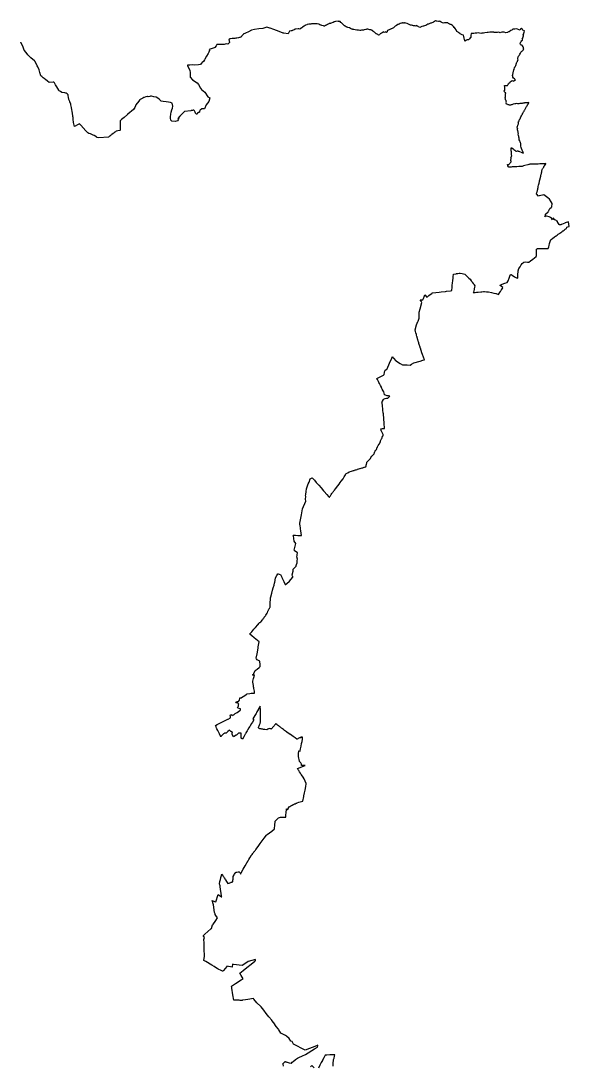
# Model space of a CAD drawing. Header units: metres. Extents: x 273377 to 358923, y 1974345 to 2116525.
# Drawn here: x 310632 to 347887, y 2045435 to 2116525 of the extents above; entities that cross this region are included whole.
import ezdxf

# ---------------------------------------------------------------- set-up
doc = ezdxf.new("R2010")
doc.units = ezdxf.units.M
doc.header["$MEASUREMENT"] = 0
doc.layers.add('DISTRICT BOUNDRY', color=86, linetype='Continuous')

msp = doc.modelspace()

# ---------------------------------------------------------------- linework, layer by layer
at = {"layer": 'DISTRICT BOUNDRY'}
for points in [[(328468, 2045428, 0), (328466, 2045570, 0), (328465, 2045600, 0), (328465, 2045619, 0), (328466, 2045623, 0), (328489, 2045644, 0), (328598, 2045742, 0), (328603, 2045746, 0), (328621, 2045736, 0), (328658, 2045715, 0), (328696, 2045706, 0), (328720, 2045700, 0), (328859, 2045667, 0), (328998, 2045634, 0), (329019, 2045645, 0), (329078, 2045694, 0), (329130, 2045737, 0), (329274, 2045856, 0), (329296, 2045874, 0), (329430, 2045985, 0), (329556, 2046038, 0), (329601, 2046057, 0), (329676, 2046088, 0), (329776, 2046130, 0), (329980, 2046218, 0), (330149, 2046334, 0), (330402, 2046493, 0), (330592, 2046607, 0), (330795, 2046729, 0), (330807, 2046838, 0), (330809, 2046861, 0), (330601, 2046776, 0), (330235, 2046628, 0), (329951, 2046512, 0), (329168, 2046917, 0), (329076, 2047116, 0), (328982, 2047138, 0), (328873, 2047316, 0), (328677, 2047464, 0), (328611, 2047519, 0), (328302, 2047684, 0), (328162, 2047910, 0), (328137, 2047937, 0), (327979, 2048134, 0), (327817, 2048382, 0), (327696, 2048527, 0), (327677, 2048550, 0), (327487, 2048786, 0), (327487, 2048787, 0), (327302, 2049019, 0), (327130, 2049236, 0), (326961, 2049455, 0), (326937, 2049486, 0), (326671, 2049741, 0), (326469, 2049997, 0), (326439, 2050033, 0), (326065, 2049968, 0), (325897, 2049944, 0), (325700, 2049909, 0), (325670, 2049903, 0), (325663, 2049902, 0), (325600, 2049890, 0), (325556, 2049893, 0), (325527, 2049900, 0), (325476, 2049913, 0), (325448, 2049917, 0), (325283, 2049916, 0), (325244, 2049916, 0), (325218, 2049915, 0), (325103, 2049913, 0), (325043, 2050278, 0), (324966, 2050738, 0), (324960, 2050773, 0), (324944, 2050880, 0), (325215, 2051051, 0), (325603, 2051294, 0), (325688, 2051345, 0), (325741, 2051376, 0), (325593, 2051598, 0), (325499, 2051745, 0), (325743, 2051936, 0), (325986, 2052134, 0), (326291, 2052374, 0), (326530, 2052567, 0), (326563, 2052600, 0), (326570, 2052620, 0), (326576, 2052636, 0), (326585, 2052684, 0), (326072, 2052538, 0), (325852, 2052389, 0), (325677, 2052271, 0), (325076, 2052351, 0), (325020, 2052358, 0), (324998, 2052196, 0), (324993, 2052161, 0), (324629, 2052221, 0), (324628, 2052220, 0), (324618, 2052208, 0), (324405, 2051937, 0), (324395, 2051924, 0), (324374, 2051905, 0), (324353, 2051888, 0), (324351, 2051885, 0), (324350, 2051885, 0), (324340, 2051890, 0), (324191, 2051959, 0), (324079, 2052011, 0), (324061, 2052019, 0), (324024, 2052044, 0), (323999, 2052059, 0), (323766, 2052205, 0), (323601, 2052309, 0), (323202, 2052544, 0), (323073, 2052620, 0), (323070, 2052622, 0), (323111, 2052922, 0), (323107, 2052993, 0), (323092, 2053324, 0), (323092, 2053473, 0), (323092, 2053688, 0), (323089, 2053727, 0), (323089, 2053730, 0), (323084, 2053791, 0), (323076, 2053887, 0), (323068, 2053979, 0), (323066, 2054017, 0), (323071, 2054042, 0), (323099, 2054174, 0), (323014, 2054309, 0), (323012, 2054311, 0), (323021, 2054312, 0), (323032, 2054313, 0), (323040, 2054321, 0), (323126, 2054405, 0), (323550, 2054769, 0), (323575, 2054791, 0), (323642, 2055052, 0), (323666, 2055053, 0), (323879, 2055339, 0), (323992, 2055512, 0), (323876, 2055680, 0), (323835, 2055738, 0), (323823, 2055781, 0), (323789, 2055876, 0), (323712, 2056413, 0), (323628, 2056704, 0), (323786, 2056634, 0), (323881, 2056606, 0), (324032, 2057098, 0), (324273, 2056950, 0), (324281, 2056958, 0), (324275, 2056985, 0), (324270, 2057003, 0), (324269, 2057011, 0), (324178, 2057639, 0), (324177, 2057694, 0), (324176, 2057715, 0), (324161, 2057749, 0), (324153, 2057770, 0), (324133, 2057819, 0), (324125, 2057842, 0), (324125, 2057848, 0), (324135, 2057892, 0), (324145, 2057940, 0), (324151, 2057964, 0), (324158, 2057991, 0), (324162, 2058013, 0), (324167, 2058029, 0), (324168, 2058041, 0), (324175, 2058057, 0), (324178, 2058071, 0), (324181, 2058085, 0), (324186, 2058099, 0), (324187, 2058114, 0), (324193, 2058129, 0), (324196, 2058144, 0), (324205, 2058179, 0), (324214, 2058209, 0), (324214, 2058219, 0), (324225, 2058264, 0), (324241, 2058321, 0), (324242, 2058335, 0), (324249, 2058353, 0), (324253, 2058377, 0), (324266, 2058419, 0), (324275, 2058455, 0), (324282, 2058475, 0), (324283, 2058486, 0), (324289, 2058494, 0), (324304, 2058469, 0), (324314, 2058454, 0), (324327, 2058436, 0), (324348, 2058401, 0), (324364, 2058375, 0), (324390, 2058334, 0), (324420, 2058290, 0), (324453, 2058239, 0), (324459, 2058229, 0), (324482, 2058192, 0), (324499, 2058166, 0), (324521, 2058132, 0), (324538, 2058103, 0), (324577, 2058042, 0), (324591, 2058019, 0), (324612, 2057987, 0), (324650, 2057926, 0), (324693, 2057860, 0), (324702, 2057847, 0), (324791, 2057885, 0), (324826, 2057901, 0), (324840, 2057906, 0), (324891, 2057927, 0), (324916, 2057936, 0), (324962, 2057953, 0), (324984, 2057961, 0), (325018, 2057972, 0), (325038, 2057977, 0), (325038, 2057991, 0), (325036, 2058007, 0), (325030, 2058048, 0), (325029, 2058060, 0), (325032, 2058071, 0), (325040, 2058095, 0), (325043, 2058108, 0), (325046, 2058123, 0), (325050, 2058136, 0), (325050, 2058178, 0), (325049, 2058341, 0), (325116, 2058443, 0), (325151, 2058495, 0), (325193, 2058558, 0), (325209, 2058582, 0), (325213, 2058588, 0), (325220, 2058604, 0), (325224, 2058612, 0), (325229, 2058613, 0), (325243, 2058616, 0), (325258, 2058618, 0), (325304, 2058626, 0), (325310, 2058627, 0), (325396, 2058642, 0), (325442, 2058651, 0), (325465, 2058655, 0), (325506, 2058604, 0), (325541, 2058560, 0), (325544, 2058556, 0), (325559, 2058530, 0), (325561, 2058525, 0), (325562, 2058523, 0), (325563, 2058521, 0), (325580, 2058488, 0), (325581, 2058498, 0), (325589, 2058556, 0), (325624, 2058614, 0), (325651, 2058664, 0), (325746, 2058838, 0), (325869, 2059057, 0), (325956, 2059204, 0), (326015, 2059303, 0), (326022, 2059315, 0), (326024, 2059318, 0), (326065, 2059387, 0), (326072, 2059399, 0), (326100, 2059445, 0), (326101, 2059448, 0), (326120, 2059479, 0), (326198, 2059602, 0), (326291, 2059753, 0), (326299, 2059765, 0), (326305, 2059775, 0), (326314, 2059787, 0), (326349, 2059836, 0), (326390, 2059891, 0), (326419, 2059931, 0), (326447, 2059970, 0), (326469, 2059999, 0), (326500, 2060042, 0), (326520, 2060068, 0), (326567, 2060130, 0), (326588, 2060158, 0), (326747, 2060380, 0), (326888, 2060571, 0), (327030, 2060766, 0), (327161, 2060938, 0), (327312, 2061140, 0), (327355, 2061173, 0), (327362, 2061177, 0), (327689, 2061422, 0), (327869, 2061572, 0), (327869, 2061581, 0), (327870, 2061588, 0), (327880, 2061831, 0), (327917, 2062074, 0), (327921, 2062102, 0), (328007, 2062191, 0), (328110, 2062302, 0), (328132, 2062325, 0), (328134, 2062327, 0), (328281, 2062368, 0), (328343, 2062366, 0), (328358, 2062364, 0), (328519, 2062359, 0), (328542, 2062358, 0), (328633, 2062355, 0), (328633, 2062356, 0), (328635, 2062410, 0), (328645, 2062528, 0), (328656, 2062653, 0), (328662, 2062715, 0), (328665, 2062737, 0), (328679, 2062848, 0), (328687, 2062906, 0), (328689, 2062924, 0), (328748, 2062881, 0), (328754, 2062876, 0), (328790, 2062939, 0), (328806, 2062966, 0), (328864, 2063066, 0), (328870, 2063078, 0), (328902, 2063096, 0), (328904, 2063097, 0), (328978, 2063137, 0), (329056, 2063178, 0), (329136, 2063221, 0), (329158, 2063233, 0), (329224, 2063262, 0), (329280, 2063283, 0), (329344, 2063311, 0), (329379, 2063326, 0), (329413, 2063340, 0), (329521, 2063392, 0), (329612, 2063410, 0), (329702, 2063427, 0), (329791, 2063444, 0), (329854, 2063769, 0), (329866, 2063827, 0), (329903, 2064020, 0), (329922, 2064117, 0), (329940, 2064209, 0), (329989, 2064452, 0), (329994, 2064482, 0), (330017, 2064621, 0), (330007, 2064647, 0), (329877, 2064969, 0), (329872, 2064983, 0), (329845, 2065044, 0), (329845, 2065045, 0), (329832, 2065065, 0), (329676, 2065264, 0), (329669, 2065277, 0), (329625, 2065349, 0), (329568, 2065443, 0), (329512, 2065535, 0), (329475, 2065597, 0), (329429, 2065674, 0), (329954, 2065875, 0), (329931, 2065876, 0), (329695, 2065880, 0), (329695, 2065880, 0), (329709, 2065980, 0), (329652, 2066057, 0), (329573, 2066162, 0), (329568, 2066183, 0), (329545, 2066285, 0), (329528, 2066368, 0), (329503, 2066489, 0), (329491, 2066544, 0), (329486, 2066619, 0), (329488, 2066701, 0), (329514, 2066854, 0), (329516, 2066886, 0), (329604, 2066861, 0), (329604, 2066861, 0), (329612, 2066903, 0), (329636, 2067023, 0), (329670, 2067197, 0), (329706, 2067371, 0), (329744, 2067512, 0), (329745, 2067513, 0), (329759, 2067674, 0), (329769, 2067707, 0), (329768, 2067730, 0), (329765, 2067787, 0), (329764, 2067800, 0), (329763, 2067806, 0), (329758, 2067810, 0), (329746, 2067813, 0), (329723, 2067815, 0), (329696, 2067814, 0), (329689, 2067814, 0), (329683, 2067814, 0), (329669, 2067818, 0), (329658, 2067824, 0), (329655, 2067826, 0), (329652, 2067823, 0), (329652, 2067791, 0), (329652, 2067772, 0), (329635, 2067772, 0), (329632, 2067785, 0), (329629, 2067802, 0), (329581, 2067767, 0), (329561, 2067753, 0), (329529, 2067743, 0), (329475, 2067726, 0), (329449, 2067705, 0), (329404, 2067669, 0), (329384, 2067682, 0), (329265, 2067761, 0), (329134, 2067848, 0), (328943, 2067980, 0), (328930, 2067989, 0), (328713, 2068139, 0), (328679, 2068166, 0), (328614, 2068217, 0), (328568, 2068253, 0), (328551, 2068266, 0), (328478, 2068321, 0), (328419, 2068368, 0), (328385, 2068393, 0), (328340, 2068428, 0), (328301, 2068456, 0), (328272, 2068480, 0), (328270, 2068481, 0), (328231, 2068509, 0), (328180, 2068546, 0), (328133, 2068581, 0), (328081, 2068620, 0), (328024, 2068662, 0), (328014, 2068669, 0), (327946, 2068720, 0), (327933, 2068705, 0), (327929, 2068699, 0), (327906, 2068671, 0), (327869, 2068627, 0), (327835, 2068586, 0), (327810, 2068556, 0), (327788, 2068530, 0), (327741, 2068476, 0), (327704, 2068431, 0), (327646, 2068362, 0), (327639, 2068364, 0), (327580, 2068381, 0), (327502, 2068405, 0), (327422, 2068353, 0), (327348, 2068305, 0), (327341, 2068300, 0), (327202, 2068324, 0), (327180, 2068328, 0), (327128, 2068337, 0), (327080, 2068346, 0), (327009, 2068358, 0), (326961, 2068367, 0), (326874, 2068382, 0), (326840, 2068390, 0), (326825, 2068401, 0), (326774, 2068441, 0), (326787, 2068477, 0), (326822, 2068573, 0), (326851, 2068654, 0), (326865, 2068691, 0), (326882, 2068740, 0), (326920, 2068842, 0), (326920, 2068861, 0), (326919, 2068952, 0), (326919, 2068997, 0), (326919, 2069043, 0), (326918, 2069152, 0), (326918, 2069156, 0), (326916, 2069243, 0), (326915, 2069292, 0), (326911, 2069418, 0), (326910, 2069432, 0), (326908, 2069518, 0), (326907, 2069558, 0), (326906, 2069608, 0), (326906, 2069624, 0), (326900, 2069914, 0), (326900, 2069916, 0), (326766, 2069688, 0), (326762, 2069681, 0), (326749, 2069658, 0), (326676, 2069532, 0), (326637, 2069463, 0), (326614, 2069424, 0), (326528, 2069272, 0), (326402, 2069050, 0), (326398, 2069045, 0), (326440, 2069012, 0), (326470, 2068990, 0), (326374, 2068835, 0), (326312, 2068735, 0), (326182, 2068525, 0), (326174, 2068513, 0), (326132, 2068445, 0), (326037, 2068291, 0), (326027, 2068276, 0), (326001, 2068229, 0), (325927, 2068098, 0), (325918, 2068080, 0), (325895, 2068037, 0), (325881, 2068011, 0), (325880, 2068008, 0), (325876, 2068001, 0), (325861, 2067973, 0), (325782, 2067825, 0), (325699, 2067669, 0), (325617, 2067723, 0), (325602, 2067732, 0), (325600, 2067926, 0), (325599, 2068070, 0), (325594, 2068071, 0), (325563, 2068073, 0), (325467, 2068079, 0), (325424, 2068082, 0), (325419, 2068082, 0), (325411, 2068083, 0), (325379, 2068042, 0), (325337, 2067989, 0), (325280, 2067950, 0), (325257, 2067935, 0), (325155, 2067865, 0), (325130, 2067853, 0), (325103, 2067848, 0), (325073, 2067841, 0), (324982, 2068000, 0), (324969, 2068023, 0), (324969, 2068023, 0), (324980, 2068044, 0), (325016, 2068115, 0), (325018, 2068118, 0), (324900, 2068204, 0), (324860, 2068234, 0), (324842, 2068247, 0), (324804, 2068275, 0), (324703, 2068188, 0), (324659, 2068151, 0), (324577, 2068081, 0), (324528, 2068082, 0), (324523, 2068082, 0), (324457, 2068083, 0), (324439, 2068067, 0), (324398, 2068031, 0), (324231, 2067884, 0), (324231, 2067883, 0), (324230, 2067880, 0), (324223, 2067824, 0), (324194, 2067883, 0), (324127, 2068024, 0), (324099, 2068084, 0), (324063, 2068159, 0), (324017, 2068254, 0), (323955, 2068383, 0), (323933, 2068430, 0), (323900, 2068500, 0), (323856, 2068593, 0), (323854, 2068596, 0), (323974, 2068658, 0), (323976, 2068659, 0), (324686, 2069023, 0), (324722, 2069041, 0), (324881, 2069123, 0), (324883, 2069123, 0), (324884, 2069123, 0), (324884, 2069124, 0), (324869, 2069205, 0), (324853, 2069299, 0), (324903, 2069327, 0), (324916, 2069335, 0), (324921, 2069338, 0), (324960, 2069315, 0), (325003, 2069290, 0), (325008, 2069294, 0), (325048, 2069327, 0), (325049, 2069328, 0), (325107, 2069337, 0), (325108, 2069337, 0), (325178, 2069400, 0), (325202, 2069413, 0), (325321, 2069480, 0), (325413, 2069543, 0), (325518, 2069613, 0), (325519, 2069614, 0), (325526, 2069624, 0), (325540, 2069645, 0), (325541, 2069645, 0), (325547, 2069647, 0), (325559, 2069651, 0), (325566, 2069664, 0), (325560, 2069684, 0), (325549, 2069718, 0), (325544, 2069734, 0), (325541, 2069735, 0), (325400, 2069778, 0), (325368, 2069788, 0), (325341, 2069835, 0), (325364, 2069880, 0), (325366, 2069881, 0), (325410, 2069918, 0), (325410, 2069920, 0), (325409, 2069975, 0), (325409, 2069976, 0), (325430, 2070033, 0), (325437, 2070052, 0), (325440, 2070061, 0), (325438, 2070063, 0), (325383, 2070117, 0), (325332, 2070138, 0), (325318, 2070143, 0), (325305, 2070145, 0), (325248, 2070154, 0), (325252, 2070185, 0), (325255, 2070204, 0), (325298, 2070221, 0), (325357, 2070243, 0), (325388, 2070237, 0), (325422, 2070230, 0), (325425, 2070235, 0), (325491, 2070330, 0), (325504, 2070466, 0), (325521, 2070479, 0), (325537, 2070491, 0), (325597, 2070493, 0), (325701, 2070560, 0), (325740, 2070584, 0), (325983, 2070739, 0), (325991, 2070744, 0), (325994, 2070745, 0), (326184, 2070777, 0), (326269, 2070791, 0), (326369, 2070807, 0), (326518, 2070794, 0), (326518, 2070796, 0), (326497, 2070926, 0), (326479, 2071031, 0), (326464, 2071128, 0), (326458, 2071168, 0), (326447, 2071234, 0), (326430, 2071344, 0), (326424, 2071381, 0), (326419, 2071410, 0), (326385, 2071569, 0), (326397, 2071613, 0), (326445, 2071790, 0), (326468, 2071874, 0), (326508, 2072016, 0), (326502, 2072017, 0), (326454, 2072028, 0), (326419, 2072034, 0), (326380, 2072042, 0), (326445, 2072071, 0), (326470, 2072128, 0), (326563, 2072339, 0), (326691, 2072443, 0), (326814, 2072543, 0), (326898, 2072612, 0), (326889, 2072764, 0), (326879, 2072939, 0), (326870, 2072976, 0), (326692, 2073064, 0), (326653, 2073134, 0), (326626, 2073183, 0), (326682, 2073475, 0), (326724, 2073725, 0), (326751, 2073878, 0), (326762, 2073941, 0), (326805, 2074188, 0), (326821, 2074284, 0), (326824, 2074301, 0), (326486, 2074570, 0), (326318, 2074698, 0), (326179, 2074804, 0), (326164, 2074815, 0), (326195, 2074846, 0), (326281, 2074931, 0), (326319, 2074970, 0), (326453, 2075148, 0), (326545, 2075243, 0), (326577, 2075276, 0), (326738, 2075449, 0), (326740, 2075451, 0), (326757, 2075473, 0), (326810, 2075545, 0), (326812, 2075549, 0), (326832, 2075574, 0), (326851, 2075596, 0), (326875, 2075617, 0), (326926, 2075660, 0), (326960, 2075684, 0), (326970, 2075691, 0), (326984, 2075708, 0), (327033, 2075769, 0), (327059, 2075800, 0), (327075, 2075815, 0), (327127, 2075899, 0), (327129, 2075903, 0), (327154, 2075933, 0), (327165, 2075952, 0), (327212, 2076030, 0), (327219, 2076041, 0), (327227, 2076047, 0), (327249, 2076063, 0), (327269, 2076095, 0), (327363, 2076246, 0), (327374, 2076263, 0), (327380, 2076272, 0), (327380, 2076272, 0), (327412, 2076353, 0), (327421, 2076376, 0), (327440, 2076426, 0), (327453, 2076451, 0), (327465, 2076475, 0), (327467, 2076477, 0), (327488, 2076518, 0), (327491, 2076524, 0), (327515, 2076570, 0), (327516, 2076571, 0), (327547, 2076630, 0), (327561, 2076657, 0), (327562, 2076661, 0), (327563, 2076685, 0), (327580, 2076883, 0), (327579, 2076895, 0), (327579, 2076896, 0), (327579, 2076896, 0), (327579, 2076947, 0), (327579, 2076947, 0), (327578, 2076987, 0), (327578, 2076989, 0), (327588, 2077142, 0), (327591, 2077194, 0), (327597, 2077281, 0), (327615, 2077349, 0), (327679, 2077591, 0), (327684, 2077611, 0), (327737, 2077812, 0), (327779, 2077973, 0), (327841, 2078150, 0), (327844, 2078152, 0), (327873, 2078302, 0), (327878, 2078323, 0), (327935, 2078651, 0), (327935, 2078651, 0), (328022, 2078794, 0), (328097, 2078915, 0), (328107, 2078914, 0), (328261, 2078880, 0), (328274, 2078878, 0), (328281, 2078876, 0), (328368, 2078685, 0), (328368, 2078685, 0), (328375, 2078671, 0), (328375, 2078671, 0), (328396, 2078622, 0), (328411, 2078587, 0), (328493, 2078403, 0), (328596, 2078200, 0), (328603, 2078186, 0), (328674, 2078242, 0), (328704, 2078266, 0), (328895, 2078418, 0), (329099, 2078676, 0), (329108, 2078689, 0), (329111, 2078692, 0), (329109, 2078699, 0), (329104, 2078725, 0), (329097, 2078760, 0), (329057, 2078839, 0), (329133, 2079092, 0), (329138, 2079234, 0), (329329, 2079448, 0), (329345, 2079490, 0), (329365, 2079542, 0), (329411, 2079657, 0), (329403, 2079827, 0), (329438, 2079913, 0), (329386, 2080071, 0), (329400, 2080153, 0), (329404, 2080174, 0), (329408, 2080201, 0), (329432, 2080336, 0), (329262, 2080448, 0), (329246, 2080469, 0), (329238, 2080480, 0), (329200, 2080533, 0), (329313, 2080986, 0), (329202, 2081144, 0), (329151, 2081498, 0), (329134, 2081541, 0), (329153, 2081556, 0), (329303, 2081539, 0), (329453, 2081526, 0), (329535, 2081515, 0), (329535, 2081517, 0), (329705, 2081530, 0), (329660, 2081847, 0), (329642, 2081970, 0), (329628, 2082057, 0), (329613, 2082154, 0), (329595, 2082313, 0), (329596, 2082357, 0), (329614, 2082484, 0), (329633, 2082593, 0), (329677, 2082813, 0), (329698, 2082928, 0), (329774, 2083347, 0), (329989, 2083852, 0), (329965, 2083986, 0), (329991, 2084172, 0), (329984, 2084220, 0), (329987, 2084304, 0), (330025, 2084516, 0), (330030, 2084707, 0), (330082, 2084825, 0), (330163, 2085028, 0), (330213, 2085151, 0), (330282, 2085383, 0), (330282, 2085383, 0), (330417, 2085456, 0), (330580, 2085277, 0), (330709, 2085131, 0), (330761, 2085072, 0), (330872, 2084946, 0), (331038, 2084755, 0), (331207, 2084562, 0), (331212, 2084558, 0), (331248, 2084515, 0), (331420, 2084320, 0), (331544, 2084186, 0), (331583, 2084142, 0), (331596, 2084132, 0), (331595, 2084122, 0), (331600, 2084129, 0), (331630, 2084173, 0), (331667, 2084225, 0), (331694, 2084266, 0), (331721, 2084303, 0), (331772, 2084378, 0), (331786, 2084397, 0), (331818, 2084440, 0), (331869, 2084507, 0), (331906, 2084555, 0), (331948, 2084610, 0), (332012, 2084695, 0), (332028, 2084718, 0), (332078, 2084783, 0), (332258, 2085022, 0), (332335, 2085122, 0), (332396, 2085209, 0), (332527, 2085380, 0), (332594, 2085523, 0), (332686, 2085646, 0), (332708, 2085695, 0), (332740, 2085736, 0), (332848, 2085796, 0), (332941, 2085849, 0), (333108, 2085900, 0), (333171, 2085920, 0), (333231, 2085939, 0), (333284, 2085956, 0), (333301, 2085962, 0), (333370, 2085984, 0), (333422, 2086000, 0), (333493, 2086022, 0), (333508, 2086027, 0), (333603, 2086056, 0), (333605, 2086055, 0), (333657, 2086071, 0), (333693, 2086081, 0), (333754, 2086100, 0), (333755, 2086100, 0), (333831, 2086123, 0), (333834, 2086123, 0), (333863, 2086133, 0), (333918, 2086149, 0), (333971, 2086166, 0), (333994, 2086172, 0), (334072, 2086196, 0), (334090, 2086268, 0), (334104, 2086323, 0), (334108, 2086327, 0), (334147, 2086493, 0), (334150, 2086497, 0), (334163, 2086549, 0), (334161, 2086565, 0), (334177, 2086565, 0), (334208, 2086590, 0), (334246, 2086621, 0), (334250, 2086624, 0), (334381, 2086751, 0), (334462, 2086918, 0), (334496, 2086949, 0), (334633, 2087072, 0), (334639, 2087076, 0), (334639, 2087095, 0), (334641, 2087104, 0), (334653, 2087136, 0), (334656, 2087182, 0), (334675, 2087209, 0), (334677, 2087215, 0), (334707, 2087264, 0), (334729, 2087320, 0), (334739, 2087329, 0), (334760, 2087339, 0), (334761, 2087341, 0), (334762, 2087342, 0), (334785, 2087362, 0), (334788, 2087366, 0), (334803, 2087383, 0), (334818, 2087410, 0), (334828, 2087482, 0), (334860, 2087524, 0), (334857, 2087547, 0), (334914, 2087656, 0), (334990, 2087734, 0), (335061, 2087895, 0), (335059, 2087917, 0), (335056, 2087922, 0), (335136, 2088090, 0), (335172, 2088111, 0), (335174, 2088190, 0), (335174, 2088213, 0), (335213, 2088285, 0), (335252, 2088303, 0), (335251, 2088397, 0), (335250, 2088405, 0), (335217, 2088487, 0), (335146, 2088630, 0), (335121, 2088654, 0), (335110, 2088719, 0), (335094, 2088776, 0), (335116, 2088778, 0), (335142, 2088783, 0), (335204, 2088792, 0), (335333, 2088812, 0), (335314, 2089154, 0), (335294, 2089469, 0), (335265, 2089790, 0), (335256, 2089866, 0), (335234, 2090042, 0), (335231, 2090077, 0), (335228, 2090113, 0), (335221, 2090170, 0), (335207, 2090302, 0), (335173, 2090591, 0), (335172, 2090599, 0), (335191, 2090628, 0), (335209, 2090656, 0), (335281, 2090767, 0), (335283, 2090770, 0), (335315, 2090819, 0), (335377, 2090836, 0), (335471, 2090857, 0), (335512, 2090864, 0), (335567, 2090875, 0), (335704, 2090997, 0), (335667, 2091000, 0), (335609, 2091015, 0), (335523, 2091031, 0), (335409, 2091079, 0), (335352, 2091096, 0), (335344, 2091101, 0), (335342, 2091111, 0), (335288, 2091286, 0), (335251, 2091359, 0), (335192, 2091482, 0), (335169, 2091528, 0), (335137, 2091599, 0), (335130, 2091608, 0), (335075, 2091716, 0), (334994, 2091868, 0), (334991, 2091873, 0), (334967, 2091922, 0), (334932, 2091990, 0), (334863, 2092126, 0), (334862, 2092128, 0), (334829, 2092212, 0), (335232, 2092410, 0), (335275, 2092431, 0), (335283, 2092440, 0), (335320, 2092483, 0), (335344, 2092616, 0), (335365, 2092733, 0), (335384, 2092780, 0), (335492, 2092830, 0), (335528, 2092863, 0), (335692, 2093243, 0), (335837, 2093583, 0), (335885, 2093696, 0), (335893, 2093693, 0), (335936, 2093608, 0), (335955, 2093577, 0), (336110, 2093397, 0), (336112, 2093396, 0), (336165, 2093371, 0), (336406, 2093224, 0), (336559, 2093139, 0), (336711, 2093131, 0), (336845, 2093124, 0), (336855, 2093124, 0), (336873, 2093123, 0), (337083, 2093112, 0), (337185, 2093170, 0), (337343, 2093259, 0), (337768, 2093393, 0), (337939, 2093447, 0), (338051, 2093481, 0), (337931, 2093833, 0), (337889, 2093954, 0), (337785, 2094272, 0), (337785, 2094272, 0), (337777, 2094296, 0), (337776, 2094297, 0), (337774, 2094303, 0), (337760, 2094346, 0), (337752, 2094370, 0), (337741, 2094402, 0), (337728, 2094444, 0), (337683, 2094580, 0), (337681, 2094586, 0), (337668, 2094627, 0), (337648, 2094693, 0), (337633, 2094751, 0), (337631, 2094758, 0), (337630, 2094762, 0), (337617, 2094806, 0), (337614, 2094816, 0), (337610, 2094832, 0), (337569, 2094982, 0), (337556, 2095034, 0), (337550, 2095053, 0), (337522, 2095149, 0), (337512, 2095191, 0), (337478, 2095308, 0), (337451, 2095397, 0), (337437, 2095518, 0), (337528, 2095850, 0), (337611, 2096085, 0), (337619, 2096100, 0), (337690, 2096299, 0), (337690, 2096305, 0), (337696, 2096349, 0), (337697, 2096353, 0), (337695, 2096489, 0), (337698, 2096712, 0), (337757, 2096947, 0), (337868, 2097371, 0), (337870, 2097376, 0), (337830, 2097452, 0), (337772, 2097561, 0), (337772, 2097561, 0), (337852, 2097558, 0), (337953, 2097555, 0), (337991, 2097653, 0), (338060, 2097827, 0), (338086, 2097892, 0), (338088, 2097899, 0), (338092, 2097893, 0), (338212, 2097741, 0), (338221, 2097730, 0), (338225, 2097733, 0), (338265, 2097764, 0), (338366, 2097841, 0), (338574, 2098006, 0), (338573, 2098025, 0), (338820, 2098048, 0), (339063, 2098068, 0), (339204, 2098088, 0), (339496, 2098128, 0), (339552, 2098136, 0), (339819, 2098172, 0), (339914, 2098185, 0), (339916, 2098200, 0), (339936, 2098385, 0), (339950, 2098513, 0), (339973, 2098728, 0), (339984, 2098834, 0), (340009, 2099075, 0), (340013, 2099118, 0), (340031, 2099294, 0), (340030, 2099295, 0), (340208, 2099331, 0), (340213, 2099330, 0), (340238, 2099334, 0), (340313, 2099346, 0), (340318, 2099345, 0), (340418, 2099361, 0), (340426, 2099362, 0), (340437, 2099364, 0), (340461, 2099368, 0), (340488, 2099372, 0), (340615, 2099342, 0), (340720, 2099316, 0), (340795, 2099298, 0), (340877, 2099220, 0), (340916, 2099184, 0), (341023, 2099082, 0), (341069, 2099035, 0), (341157, 2098952, 0), (341227, 2098857, 0), (341233, 2098849, 0), (341276, 2098791, 0), (341298, 2098761, 0), (341304, 2098753, 0), (341363, 2098672, 0), (341429, 2098585, 0), (341434, 2098578, 0), (341483, 2098516, 0), (341488, 2098507, 0), (341488, 2098507, 0), (341465, 2098404, 0), (341446, 2098309, 0), (341443, 2098294, 0), (341438, 2098274, 0), (341437, 2098271, 0), (341434, 2098263, 0), (341380, 2098075, 0), (341372, 2098053, 0), (341372, 2098052, 0), (341428, 2098055, 0), (341437, 2098055, 0), (341497, 2098059, 0), (341587, 2098064, 0), (341621, 2098067, 0), (341703, 2098071, 0), (341894, 2098091, 0), (341957, 2098098, 0), (342066, 2098111, 0), (342135, 2098109, 0), (342284, 2098105, 0), (342330, 2098103, 0), (342406, 2098102, 0), (342421, 2098101, 0), (342625, 2098047, 0), (342766, 2098009, 0), (342906, 2097979, 0), (342935, 2097973, 0), (343090, 2097922, 0), (343210, 2098105, 0), (343217, 2098112, 0), (343280, 2098209, 0), (343298, 2098232, 0), (343349, 2098312, 0), (343352, 2098314, 0), (343395, 2098383, 0), (343213, 2098521, 0), (343205, 2098538, 0), (343196, 2098552, 0), (343334, 2098621, 0), (343531, 2098696, 0), (343687, 2098734, 0), (343747, 2098845, 0), (343817, 2099029, 0), (343867, 2099167, 0), (343910, 2099287, 0), (343941, 2099269, 0), (344025, 2099223, 0), (344182, 2099125, 0), (344305, 2099048, 0), (344405, 2099029, 0), (344406, 2099236, 0), (344407, 2099252, 0), (344407, 2099274, 0), (344419, 2099472, 0), (344422, 2099534, 0), (344474, 2099675, 0), (344560, 2099798, 0), (344620, 2099924, 0), (344687, 2100020, 0), (344814, 2100124, 0), (344936, 2100127, 0), (345065, 2100113, 0), (345160, 2100117, 0), (345263, 2100195, 0), (345417, 2100328, 0), (345531, 2100411, 0), (345643, 2100495, 0), (345664, 2100573, 0), (345683, 2100643, 0), (345674, 2100852, 0), (345668, 2100995, 0), (345681, 2101003, 0), (345741, 2101037, 0), (345766, 2101050, 0), (345889, 2101047, 0), (346014, 2101045, 0), (346149, 2101043, 0), (346170, 2101042, 0), (346203, 2101042, 0), (346270, 2101042, 0), (346282, 2101042, 0), (346354, 2101042, 0), (346473, 2101040, 0), (346475, 2101044, 0), (346502, 2101147, 0), (346529, 2101246, 0), (346563, 2101374, 0), (346582, 2101443, 0), (346601, 2101514, 0), (346641, 2101649, 0), (346651, 2101657, 0), (346660, 2101664, 0), (346778, 2101747, 0), (346779, 2101749, 0), (346884, 2101824, 0), (346895, 2101833, 0), (346962, 2101880, 0), (346975, 2101888, 0), (347004, 2101908, 0), (347007, 2101910, 0), (347068, 2101954, 0), (347118, 2101990, 0), (347151, 2102013, 0), (347190, 2102040, 0), (347228, 2102069, 0), (347264, 2102094, 0), (347316, 2102130, 0), (347399, 2102189, 0), (347468, 2102241, 0), (347472, 2102243, 0), (347485, 2102251, 0), (347494, 2102257, 0), (347557, 2102302, 0), (347623, 2102351, 0), (347668, 2102382, 0), (347689, 2102397, 0), (347698, 2102398, 0), (347706, 2102407, 0), (347708, 2102414, 0), (347709, 2102416, 0), (347729, 2102503, 0), (347812, 2102520, 0), (347860, 2102530, 0), (347887, 2102543, 0), (347842, 2102865, 0), (347842, 2102867, 0), (347618, 2102783, 0), (347594, 2102774, 0), (347362, 2102685, 0), (347351, 2102681, 0), (347334, 2102655, 0), (347231, 2102644, 0), (347222, 2102676, 0), (347126, 2102821, 0), (347112, 2102837, 0), (347107, 2102843, 0), (347103, 2102855, 0), (347092, 2102894, 0), (347056, 2102902, 0), (346980, 2102967, 0), (346980, 2102967, 0), (346921, 2102984, 0), (346806, 2103125, 0), (346792, 2103037, 0), (346761, 2103005, 0), (346694, 2103111, 0), (346622, 2103150, 0), (346578, 2103174, 0), (346532, 2103190, 0), (346525, 2103193, 0), (346445, 2103222, 0), (346345, 2103241, 0), (346279, 2103242, 0), (346233, 2103207, 0), (346266, 2103255, 0), (346282, 2103320, 0), (346282, 2103320, 0), (346282, 2103378, 0), (346468, 2103534, 0), (346471, 2103541, 0), (346494, 2103585, 0), (346501, 2103599, 0), (346509, 2103619, 0), (346527, 2103666, 0), (346585, 2103759, 0), (346660, 2103835, 0), (346705, 2103880, 0), (346731, 2104104, 0), (346667, 2104220, 0), (346567, 2104410, 0), (346448, 2104501, 0), (346166, 2104697, 0), (346077, 2104674, 0), (345858, 2104618, 0), (345819, 2104607, 0), (345670, 2104761, 0), (345706, 2104862, 0), (345717, 2104890, 0), (345718, 2104902, 0), (345725, 2104927, 0), (345731, 2104958, 0), (345738, 2104985, 0), (345747, 2105032, 0), (345751, 2105044, 0), (345755, 2105069, 0), (345761, 2105097, 0), (345763, 2105105, 0), (345765, 2105112, 0), (345769, 2105131, 0), (345772, 2105141, 0), (345773, 2105150, 0), (345777, 2105171, 0), (345788, 2105221, 0), (345794, 2105240, 0), (345797, 2105259, 0), (345817, 2105348, 0), (345831, 2105411, 0), (345849, 2105489, 0), (345859, 2105542, 0), (345865, 2105577, 0), (345872, 2105589, 0), (345875, 2105605, 0), (345887, 2105657, 0), (345904, 2105721, 0), (345907, 2105738, 0), (345910, 2105749, 0), (345912, 2105763, 0), (345916, 2105772, 0), (345917, 2105782, 0), (345919, 2105797, 0), (345922, 2105808, 0), (345924, 2105821, 0), (345929, 2105834, 0), (345933, 2105852, 0), (345942, 2105891, 0), (345944, 2105899, 0), (345944, 2105910, 0), (345945, 2105918, 0), (345948, 2105924, 0), (345956, 2105953, 0), (345959, 2105958, 0), (345963, 2105983, 0), (345966, 2105986, 0), (345969, 2106005, 0), (345971, 2106015, 0), (345975, 2106025, 0), (345986, 2106076, 0), (345989, 2106081, 0), (345994, 2106109, 0), (346005, 2106153, 0), (346008, 2106177, 0), (346012, 2106184, 0), (346019, 2106207, 0), (346027, 2106245, 0), (346037, 2106302, 0), (346046, 2106344, 0), (346055, 2106385, 0), (346060, 2106417, 0), (346067, 2106427, 0), (346085, 2106455, 0), (346109, 2106494, 0), (346128, 2106521, 0), (346144, 2106552, 0), (346167, 2106587, 0), (346181, 2106616, 0), (346217, 2106669, 0), (346262, 2106737, 0), (346305, 2106800, 0), (346317, 2106815, 0), (346226, 2106808, 0), (346162, 2106805, 0), (346154, 2106804, 0), (346089, 2106802, 0), (346001, 2106799, 0), (345896, 2106795, 0), (345782, 2106790, 0), (345708, 2106787, 0), (345647, 2106787, 0), (345539, 2106787, 0), (345442, 2106783, 0), (345367, 2106779, 0), (345293, 2106774, 0), (345256, 2106772, 0), (345224, 2106770, 0), (345173, 2106761, 0), (345162, 2106761, 0), (345149, 2106758, 0), (345087, 2106745, 0), (344882, 2106685, 0), (344786, 2106661, 0), (344688, 2106632, 0), (344565, 2106623, 0), (344473, 2106614, 0), (344336, 2106607, 0), (344149, 2106599, 0), (344022, 2106591, 0), (343947, 2106587, 0), (343874, 2106581, 0), (343766, 2106575, 0), (343766, 2106575, 0), (343761, 2106590, 0), (343734, 2106674, 0), (343731, 2106679, 0), (343707, 2106736, 0), (343695, 2106764, 0), (343728, 2106760, 0), (343784, 2106750, 0), (343795, 2106750, 0), (343817, 2106777, 0), (343837, 2106803, 0), (343859, 2106832, 0), (343886, 2106862, 0), (343892, 2106869, 0), (343945, 2106929, 0), (343947, 2106968, 0), (343948, 2106999, 0), (343942, 2107013, 0), (343937, 2107017, 0), (343938, 2107096, 0), (343951, 2107148, 0), (343948, 2107202, 0), (343923, 2107239, 0), (343951, 2107278, 0), (343964, 2107297, 0), (343983, 2107322, 0), (343994, 2107338, 0), (343982, 2107423, 0), (343981, 2107447, 0), (343977, 2107515, 0), (343970, 2107597, 0), (343964, 2107644, 0), (343963, 2107647, 0), (343961, 2107674, 0), (343959, 2107708, 0), (343949, 2107838, 0), (343944, 2107887, 0), (343954, 2107893, 0), (343971, 2107900, 0), (343985, 2107902, 0), (344005, 2107884, 0), (344087, 2107815, 0), (344126, 2107783, 0), (344193, 2107724, 0), (344257, 2107669, 0), (344266, 2107664, 0), (344308, 2107674, 0), (344378, 2107690, 0), (344395, 2107683, 0), (344420, 2107676, 0), (344478, 2107654, 0), (344524, 2107636, 0), (344634, 2107594, 0), (344774, 2107540, 0), (344766, 2107558, 0), (344782, 2107552, 0), (344751, 2107634, 0), (344706, 2107739, 0), (344657, 2107851, 0), (344643, 2107871, 0), (344638, 2107889, 0), (344630, 2107917, 0), (344618, 2108013, 0), (344609, 2108091, 0), (344601, 2108182, 0), (344595, 2108225, 0), (344574, 2108275, 0), (344573, 2108279, 0), (344540, 2108362, 0), (344497, 2108441, 0), (344485, 2108462, 0), (344497, 2108536, 0), (344494, 2108548, 0), (344475, 2108617, 0), (344462, 2108665, 0), (344438, 2108722, 0), (344431, 2108832, 0), (344435, 2108841, 0), (344440, 2108857, 0), (344445, 2108872, 0), (344427, 2108907, 0), (344424, 2108913, 0), (344415, 2108933, 0), (344417, 2108942, 0), (344418, 2108949, 0), (344421, 2108970, 0), (344411, 2109015, 0), (344405, 2109043, 0), (344385, 2109123, 0), (344385, 2109129, 0), (344390, 2109188, 0), (344403, 2109189, 0), (344395, 2109205, 0), (344390, 2109215, 0), (344353, 2109298, 0), (344351, 2109303, 0), (344353, 2109306, 0), (344385, 2109370, 0), (344395, 2109413, 0), (344399, 2109428, 0), (344426, 2109475, 0), (344452, 2109524, 0), (344460, 2109539, 0), (344441, 2109582, 0), (344425, 2109610, 0), (344454, 2109662, 0), (344495, 2109737, 0), (344519, 2109811, 0), (344552, 2109870, 0), (344580, 2109924, 0), (344619, 2109999, 0), (344659, 2110075, 0), (344700, 2110156, 0), (344740, 2110231, 0), (344748, 2110243, 0), (344794, 2110330, 0), (344823, 2110384, 0), (344835, 2110407, 0), (344838, 2110412, 0), (344855, 2110443, 0), (344877, 2110483, 0), (344945, 2110604, 0), (344996, 2110699, 0), (345030, 2110759, 0), (345067, 2110819, 0), (345076, 2110834, 0), (345081, 2110843, 0), (345124, 2110918, 0), (345147, 2110959, 0), (345158, 2110972, 0), (345030, 2110959, 0), (344998, 2110956, 0), (344945, 2110951, 0), (344865, 2110944, 0), (344839, 2110939, 0), (344807, 2110934, 0), (344754, 2110925, 0), (344699, 2110914, 0), (344642, 2110907, 0), (344598, 2110901, 0), (344574, 2110898, 0), (344535, 2110896, 0), (344466, 2110894, 0), (344403, 2110891, 0), (344378, 2110891, 0), (344296, 2110896, 0), (344250, 2110887, 0), (344189, 2110876, 0), (344116, 2110863, 0), (344076, 2110851, 0), (343989, 2110822, 0), (343982, 2110820, 0), (343961, 2110814, 0), (343916, 2110800, 0), (343881, 2110789, 0), (343833, 2110800, 0), (343783, 2110812, 0), (343762, 2110817, 0), (343751, 2110820, 0), (343743, 2110824, 0), (343730, 2110829, 0), (343654, 2110867, 0), (343614, 2110879, 0), (343601, 2110884, 0), (343596, 2110883, 0), (343603, 2110915, 0), (343610, 2110943, 0), (343612, 2110953, 0), (343622, 2110959, 0), (343640, 2110994, 0), (343618, 2111044, 0), (343616, 2111055, 0), (343613, 2111069, 0), (343603, 2111107, 0), (343602, 2111111, 0), (343576, 2111150, 0), (343574, 2111166, 0), (343573, 2111185, 0), (343561, 2111219, 0), (343552, 2111265, 0), (343554, 2111312, 0), (343560, 2111346, 0), (343558, 2111385, 0), (343559, 2111424, 0), (343558, 2111455, 0), (343560, 2111502, 0), (343561, 2111540, 0), (343566, 2111549, 0), (343572, 2111571, 0), (343575, 2111586, 0), (343578, 2111609, 0), (343579, 2111622, 0), (343553, 2111647, 0), (343538, 2111663, 0), (343528, 2111672, 0), (343500, 2111712, 0), (343485, 2111743, 0), (343523, 2111817, 0), (343513, 2111848, 0), (343529, 2111883, 0), (343530, 2111929, 0), (343530, 2111932, 0), (343530, 2111995, 0), (343524, 2112012, 0), (343524, 2112013, 0), (343521, 2112027, 0), (343503, 2112101, 0), (343490, 2112135, 0), (343538, 2112129, 0), (343594, 2112125, 0), (343615, 2112130, 0), (343699, 2112126, 0), (343699, 2112126, 0), (343725, 2112184, 0), (343736, 2112207, 0), (343759, 2112259, 0), (343801, 2112291, 0), (343855, 2112336, 0), (343872, 2112374, 0), (343945, 2112416, 0), (343954, 2112422, 0), (344026, 2112477, 0), (344106, 2112427, 0), (344143, 2112443, 0), (344169, 2112463, 0), (344237, 2112516, 0), (344231, 2112523, 0), (344192, 2112565, 0), (344177, 2112582, 0), (344101, 2112631, 0), (344075, 2112703, 0), (344058, 2112753, 0), (344052, 2112805, 0), (344059, 2112875, 0), (344095, 2113004, 0), (344113, 2113096, 0), (344119, 2113127, 0), (344126, 2113169, 0), (344134, 2113215, 0), (344169, 2113264, 0), (344152, 2113313, 0), (344182, 2113362, 0), (344207, 2113399, 0), (344213, 2113405, 0), (344260, 2113483, 0), (344290, 2113549, 0), (344299, 2113583, 0), (344315, 2113653, 0), (344319, 2113662, 0), (344347, 2113727, 0), (344373, 2113757, 0), (344392, 2113813, 0), (344394, 2113819, 0), (344404, 2113851, 0), (344425, 2113881, 0), (344408, 2113932, 0), (344402, 2113948, 0), (344399, 2113979, 0), (344407, 2114019, 0), (344421, 2114059, 0), (344443, 2114133, 0), (344489, 2114172, 0), (344494, 2114177, 0), (344520, 2114220, 0), (344533, 2114243, 0), (344543, 2114257, 0), (344582, 2114323, 0), (344607, 2114392, 0), (344629, 2114413, 0), (344676, 2114463, 0), (344714, 2114492, 0), (344737, 2114523, 0), (344764, 2114544, 0), (344773, 2114555, 0), (344777, 2114560, 0), (344812, 2114602, 0), (344797, 2114632, 0), (344797, 2114648, 0), (344795, 2114663, 0), (344783, 2114708, 0), (344758, 2114757, 0), (344722, 2114822, 0), (344719, 2114855, 0), (344680, 2114864, 0), (344678, 2114864, 0), (344635, 2114874, 0), (344591, 2114926, 0), (344590, 2114926, 0), (344562, 2114960, 0), (344542, 2114984, 0), (344534, 2114991, 0), (344540, 2114997, 0), (344557, 2115019, 0), (344579, 2115050, 0), (344597, 2115066, 0), (344605, 2115083, 0), (344627, 2115125, 0), (344679, 2115181, 0), (344691, 2115194, 0), (344711, 2115217, 0), (344713, 2115233, 0), (344716, 2115251, 0), (344716, 2115254, 0), (344696, 2115283, 0), (344692, 2115293, 0), (344743, 2115356, 0), (344750, 2115402, 0), (344757, 2115418, 0), (344767, 2115442, 0), (344771, 2115471, 0), (344781, 2115492, 0), (344778, 2115520, 0), (344774, 2115567, 0), (344803, 2115637, 0), (344817, 2115696, 0), (344822, 2115714, 0), (344827, 2115737, 0), (344829, 2115748, 0), (344833, 2115769, 0), (344850, 2115839, 0), (344866, 2115851, 0), (344846, 2115859, 0), (344742, 2115906, 0), (344702, 2115976, 0), (344664, 2116003, 0), (344596, 2115970, 0), (344556, 2115906, 0), (344307, 2115987, 0), (344200, 2115970, 0), (344073, 2115971, 0), (344001, 2115906, 0), (343928, 2115872, 0), (343807, 2115773, 0), (343783, 2115781, 0), (343770, 2115775, 0), (343721, 2115750, 0), (343705, 2115739, 0), (343583, 2115720, 0), (343472, 2115758, 0), (343380, 2115767, 0), (343318, 2115770, 0), (343252, 2115737, 0), (343214, 2115719, 0), (343103, 2115770, 0), (343016, 2115733, 0), (342877, 2115731, 0), (342793, 2115738, 0), (342776, 2115758, 0), (342755, 2115761, 0), (342678, 2115768, 0), (342572, 2115766, 0), (342509, 2115757, 0), (342395, 2115744, 0), (342310, 2115732, 0), (342162, 2115710, 0), (342069, 2115699, 0), (341976, 2115686, 0), (341953, 2115682, 0), (341881, 2115673, 0), (341741, 2115711, 0), (341730, 2115710, 0), (341617, 2115695, 0), (341596, 2115690, 0), (341514, 2115681, 0), (341416, 2115668, 0), (341360, 2115669, 0), (341234, 2115670, 0), (341217, 2115530, 0), (341204, 2115429, 0), (341202, 2115396, 0), (341160, 2115379, 0), (341125, 2115316, 0), (341102, 2115278, 0), (341044, 2115235, 0), (340960, 2115236, 0), (340917, 2115215, 0), (340809, 2115155, 0), (340810, 2115156, 0), (340811, 2115160, 0), (340785, 2115252, 0), (340757, 2115351, 0), (340724, 2115472, 0), (340701, 2115544, 0), (340630, 2115579, 0), (340616, 2115587, 0), (340538, 2115625, 0), (340485, 2115657, 0), (340480, 2115662, 0), (340474, 2115664, 0), (340451, 2115678, 0), (340437, 2115687, 0), (340435, 2115694, 0), (340408, 2115705, 0), (340399, 2115707, 0), (340387, 2115718, 0), (340345, 2115751, 0), (340310, 2115780, 0), (340299, 2115788, 0), (340267, 2115811, 0), (340228, 2115875, 0), (340209, 2115908, 0), (340156, 2116004, 0), (340092, 2116073, 0), (340083, 2116081, 0), (340023, 2116144, 0), (339999, 2116169, 0), (339984, 2116183, 0), (339955, 2116209, 0), (339897, 2116257, 0), (339887, 2116263, 0), (339863, 2116272, 0), (339830, 2116275, 0), (339814, 2116283, 0), (339789, 2116299, 0), (339730, 2116336, 0), (339702, 2116355, 0), (339652, 2116390, 0), (339610, 2116396, 0), (339514, 2116394, 0), (339431, 2116385, 0), (339342, 2116379, 0), (339285, 2116387, 0), (339234, 2116417, 0), (339185, 2116446, 0), (339121, 2116486, 0), (339098, 2116499, 0), (339041, 2116478, 0), (339014, 2116489, 0), (338905, 2116518, 0), (338870, 2116517, 0), (338815, 2116525, 0), (338782, 2116522, 0), (338734, 2116490, 0), (338680, 2116448, 0), (338617, 2116424, 0), (338561, 2116403, 0), (338504, 2116381, 0), (338470, 2116366, 0), (338381, 2116331, 0), (338338, 2116314, 0), (338305, 2116302, 0), (338293, 2116296, 0), (338230, 2116259, 0), (338156, 2116218, 0), (338145, 2116210, 0), (338136, 2116208, 0), (338060, 2116183, 0), (337995, 2116172, 0), (337963, 2116166, 0), (337882, 2116150, 0), (337877, 2116150, 0), (337874, 2116140, 0), (337843, 2116128, 0), (337739, 2116082, 0), (337585, 2116177, 0), (337540, 2116204, 0), (337469, 2116164, 0), (337433, 2116191, 0), (337356, 2116186, 0), (337303, 2116181, 0), (337257, 2116202, 0), (337244, 2116209, 0), (337182, 2116224, 0), (337101, 2116246, 0), (336966, 2116301, 0), (336923, 2116318, 0), (336888, 2116342, 0), (336781, 2116376, 0), (336727, 2116393, 0), (336725, 2116393, 0), (336710, 2116391, 0), (336678, 2116382, 0), (336663, 2116377, 0), (336653, 2116380, 0), (336620, 2116391, 0), (336575, 2116385, 0), (336545, 2116376, 0), (336491, 2116361, 0), (336404, 2116338, 0), (336336, 2116305, 0), (336270, 2116283, 0), (336254, 2116278, 0), (336156, 2116219, 0), (336077, 2116171, 0), (336073, 2116165, 0), (335998, 2116099, 0), (335946, 2116052, 0), (335916, 2116037, 0), (335821, 2115987, 0), (335803, 2115980, 0), (335662, 2115919, 0), (335650, 2115912, 0), (335577, 2115894, 0), (335562, 2115871, 0), (335530, 2115841, 0), (335512, 2115787, 0), (335485, 2115737, 0), (335481, 2115729, 0), (335423, 2115784, 0), (335388, 2115769, 0), (335318, 2115747, 0), (335305, 2115758, 0), (335296, 2115773, 0), (335247, 2115767, 0), (335179, 2115720, 0), (335129, 2115690, 0), (335056, 2115635, 0), (335036, 2115602, 0), (334993, 2115582, 0), (334939, 2115555, 0), (334933, 2115552, 0), (334881, 2115595, 0), (334841, 2115621, 0), (334793, 2115650, 0), (334786, 2115654, 0), (334743, 2115679, 0), (334716, 2115707, 0), (334699, 2115722, 0), (334652, 2115761, 0), (334583, 2115803, 0), (334565, 2115816, 0), (334499, 2115863, 0), (334459, 2115891, 0), (334430, 2115908, 0), (334379, 2115921, 0), (334345, 2115921, 0), (334287, 2115939, 0), (334217, 2115961, 0), (334198, 2115965, 0), (334178, 2115969, 0), (334149, 2115958, 0), (334096, 2115935, 0), (334067, 2115931, 0), (333952, 2115908, 0), (333912, 2115904, 0), (333878, 2115901, 0), (333808, 2115893, 0), (333777, 2115891, 0), (333768, 2115889, 0), (333719, 2115881, 0), (333704, 2115879, 0), (333697, 2115876, 0), (333656, 2115880, 0), (333568, 2115884, 0), (333502, 2115888, 0), (333468, 2115890, 0), (333465, 2115891, 0), (333347, 2115919, 0), (333261, 2115940, 0), (333245, 2115942, 0), (333242, 2115943, 0), (333240, 2115943, 0), (333187, 2115950, 0), (333160, 2115954, 0), (333148, 2115955, 0), (333119, 2115969, 0), (333042, 2116005, 0), (332961, 2116043, 0), (332959, 2116044, 0), (332945, 2116050, 0), (332942, 2116052, 0), (332861, 2116075, 0), (332804, 2116093, 0), (332775, 2116102, 0), (332743, 2116113, 0), (332733, 2116116, 0), (332730, 2116117, 0), (332672, 2116159, 0), (332657, 2116170, 0), (332640, 2116184, 0), (332635, 2116188, 0), (332623, 2116197, 0), (332598, 2116217, 0), (332576, 2116243, 0), (332554, 2116262, 0), (332520, 2116296, 0), (332506, 2116308, 0), (332487, 2116325, 0), (332471, 2116343, 0), (332462, 2116352, 0), (332453, 2116361, 0), (332434, 2116380, 0), (332416, 2116398, 0), (332384, 2116424, 0), (332333, 2116477, 0), (332325, 2116479, 0), (332217, 2116493, 0), (332197, 2116497, 0), (332019, 2116492, 0), (331950, 2116473, 0), (331946, 2116472, 0), (331920, 2116461, 0), (331844, 2116412, 0), (331831, 2116406, 0), (331714, 2116377, 0), (331693, 2116366, 0), (331689, 2116364, 0), (331664, 2116358, 0), (331582, 2116341, 0), (331558, 2116327, 0), (331510, 2116300, 0), (331502, 2116296, 0), (331475, 2116281, 0), (331406, 2116247, 0), (331402, 2116244, 0), (331340, 2116203, 0), (331273, 2116176, 0), (331246, 2116164, 0), (331246, 2116164, 0), (331204, 2116181, 0), (331173, 2116190, 0), (331094, 2116213, 0), (331038, 2116229, 0), (331019, 2116237, 0), (330944, 2116269, 0), (330877, 2116299, 0), (330867, 2116306, 0), (330775, 2116323, 0), (330761, 2116324, 0), (330666, 2116328, 0), (330560, 2116332, 0), (330535, 2116327, 0), (330534, 2116327, 0), (330455, 2116330, 0), (330387, 2116319, 0), (330337, 2116311, 0), (330310, 2116308, 0), (330208, 2116306, 0), (330195, 2116301, 0), (330092, 2116277, 0), (330056, 2116266, 0), (329976, 2116233, 0), (329946, 2116214, 0), (329873, 2116167, 0), (329777, 2116095, 0), (329727, 2116057, 0), (329707, 2116050, 0), (329658, 2116028, 0), (329646, 2116017, 0), (329594, 2115973, 0), (329517, 2115980, 0), (329506, 2115983, 0), (329477, 2115984, 0), (329468, 2115983, 0), (329321, 2115969, 0), (329247, 2115957, 0), (329215, 2115939, 0), (329198, 2115929, 0), (329069, 2115863, 0), (329057, 2115858, 0), (329004, 2115843, 0), (328890, 2115818, 0), (328821, 2115681, 0), (328796, 2115643, 0), (328504, 2115690, 0), (328449, 2115699, 0), (328184, 2115809, 0), (327822, 2115946, 0), (327574, 2116032, 0), (327557, 2116041, 0), (327337, 2116108, 0), (327211, 2116064, 0), (327076, 2116015, 0), (326807, 2115988, 0), (326807, 2115991, 0), (326507, 2115930, 0), (326304, 2115888, 0), (326097, 2115786, 0), (325887, 2115682, 0), (325745, 2115612, 0), (325742, 2115610, 0), (325558, 2115406, 0), (325557, 2115408, 0), (325420, 2115367, 0), (325317, 2115353, 0), (325247, 2115355, 0), (325161, 2115323, 0), (324992, 2115318, 0), (324862, 2115305, 0), (324801, 2115304, 0), (324799, 2115263, 0), (324773, 2115250, 0), (324799, 2115067, 0), (324695, 2114954, 0), (324577, 2114955, 0), (324439, 2114923, 0), (324141, 2114919, 0), (323954, 2114912, 0), (323891, 2114839, 0), (323800, 2114715, 0), (323760, 2114704, 0), (323625, 2114657, 0), (323436, 2114590, 0), (323451, 2114501, 0), (323400, 2114404, 0), (323365, 2114303, 0), (323241, 2114116, 0), (323129, 2113924, 0), (323103, 2113876, 0), (323038, 2113764, 0), (322948, 2113701, 0), (322898, 2113661, 0), (322902, 2113617, 0), (322896, 2113602, 0), (322877, 2113589, 0), (322858, 2113587, 0), (322844, 2113582, 0), (322806, 2113566, 0), (322694, 2113527, 0), (322457, 2113523, 0), (322260, 2113537, 0), (322120, 2113518, 0), (322013, 2113517, 0), (321951, 2113521, 0), (321962, 2113495, 0), (322116, 2113145, 0), (322137, 2113024, 0), (322143, 2112992, 0), (322138, 2112707, 0), (322303, 2112527, 0), (322612, 2112324, 0), (322712, 2112209, 0), (322831, 2111956, 0), (322916, 2111862, 0), (323133, 2111674, 0), (323343, 2111364, 0), (323463, 2111298, 0), (323410, 2111032, 0), (323219, 2110827, 0), (323117, 2110545, 0), (323118, 2110538, 0), (323000, 2110544, 0), (322922, 2110534, 0), (322820, 2110451, 0), (322790, 2110411, 0), (322759, 2110375, 0), (322760, 2110366, 0), (322765, 2110344, 0), (322761, 2110327, 0), (322756, 2110320, 0), (322739, 2110304, 0), (322732, 2110304, 0), (322712, 2110287, 0), (322707, 2110284, 0), (322623, 2110239, 0), (322605, 2110190, 0), (322574, 2110188, 0), (322550, 2110203, 0), (322537, 2110208, 0), (322525, 2110211, 0), (322479, 2110318, 0), (322459, 2110363, 0), (322421, 2110415, 0), (322386, 2110454, 0), (322344, 2110463, 0), (322304, 2110442, 0), (322293, 2110436, 0), (322199, 2110435, 0), (322182, 2110417, 0), (321757, 2110368, 0), (321721, 2110333, 0), (321433, 2110057, 0), (321429, 2110053, 0), (321298, 2109897, 0), (321357, 2109879, 0), (321313, 2109800, 0), (321263, 2109719, 0), (321126, 2109680, 0), (320882, 2109699, 0), (320812, 2109767, 0), (320807, 2109905, 0), (320808, 2110003, 0), (320830, 2110190, 0), (320845, 2110315, 0), (320899, 2110473, 0), (320932, 2110581, 0), (320955, 2110719, 0), (320910, 2110930, 0), (320790, 2110982, 0), (320668, 2111003, 0), (320498, 2111011, 0), (320295, 2111046, 0), (320170, 2111056, 0), (320059, 2111185, 0), (319942, 2111260, 0), (319825, 2111327, 0), (319825, 2111327, 0), (319815, 2111331, 0), (319658, 2111369, 0), (319508, 2111405, 0), (319497, 2111408, 0), (319448, 2111399, 0), (319392, 2111388, 0), (319282, 2111365, 0), (319229, 2111379, 0), (319220, 2111379, 0), (319216, 2111381, 0), (319203, 2111374, 0), (319117, 2111351, 0), (319006, 2111324, 0), (318977, 2111318, 0), (318912, 2111280, 0), (318695, 2111153, 0), (318687, 2111137, 0), (318635, 2111060, 0), (318446, 2110808, 0), (318418, 2110751, 0), (318364, 2110635, 0), (318290, 2110504, 0), (318137, 2110378, 0), (318129, 2110370, 0), (318063, 2110315, 0), (317876, 2110157, 0), (317639, 2109954, 0), (317474, 2109814, 0), (317367, 2109723, 0), (317367, 2109509, 0), (317367, 2109400, 0), (317366, 2109390, 0), (317366, 2109262, 0), (317367, 2109100, 0), (317344, 2109064, 0), (317209, 2109056, 0), (317117, 2109032, 0), (317104, 2109021, 0), (317084, 2109008, 0), (317073, 2109000, 0), (317054, 2108984, 0), (317015, 2108955, 0), (317007, 2108950, 0), (316972, 2108926, 0), (316968, 2108920, 0), (316926, 2108888, 0), (316908, 2108872, 0), (316891, 2108857, 0), (316822, 2108803, 0), (316810, 2108796, 0), (316777, 2108770, 0), (316752, 2108750, 0), (316702, 2108711, 0), (316657, 2108676, 0), (316655, 2108673, 0), (316633, 2108654, 0), (316578, 2108611, 0), (315936, 2108580, 0), (315802, 2108605, 0), (315793, 2108611, 0), (315608, 2108722, 0), (315533, 2108752, 0), (315353, 2108833, 0), (315244, 2108877, 0), (315173, 2108905, 0), (315172, 2108905, 0), (315050, 2109038, 0), (315044, 2109052, 0), (314712, 2109426, 0), (314625, 2109509, 0), (314613, 2109521, 0), (314518, 2109475, 0), (314272, 2109348, 0), (314272, 2109349, 0), (314209, 2109624, 0), (314185, 2109843, 0), (314178, 2109961, 0), (314169, 2110022, 0), (314166, 2110050, 0), (314162, 2110062, 0), (314136, 2110217, 0), (314109, 2110382, 0), (314095, 2110470, 0), (314067, 2110625, 0), (314030, 2110816, 0), (314023, 2110845, 0), (314013, 2110867, 0), (313955, 2111021, 0), (313953, 2111032, 0), (313898, 2111174, 0), (313866, 2111327, 0), (313847, 2111431, 0), (313836, 2111500, 0), (313765, 2111562, 0), (313704, 2111613, 0), (313685, 2111619, 0), (313607, 2111630, 0), (313420, 2111653, 0), (313405, 2111660, 0), (313318, 2111715, 0), (313273, 2111743, 0), (313229, 2111767, 0), (313214, 2111794, 0), (313208, 2111805, 0), (313147, 2111917, 0), (313081, 2112031, 0), (312984, 2112185, 0), (312904, 2112316, 0), (312884, 2112346, 0), (312873, 2112349, 0), (312829, 2112350, 0), (312559, 2112334, 0), (312546, 2112337, 0), (312448, 2112418, 0), (312296, 2112549, 0), (312243, 2112594, 0), (312233, 2112599, 0), (312215, 2112611, 0), (312154, 2112660, 0), (312102, 2112697, 0), (312045, 2112742, 0), (311988, 2112785, 0), (311927, 2113026, 0), (311883, 2113204, 0), (311778, 2113401, 0), (311743, 2113464, 0), (311739, 2113473, 0), (311684, 2113578, 0), (311567, 2113795, 0), (311556, 2113806, 0), (311312, 2114016, 0), (311198, 2114118, 0), (311113, 2114224, 0), (310994, 2114367, 0), (310854, 2114543, 0), (310813, 2114661, 0), (310787, 2114736, 0), (310736, 2114845, 0), (310635, 2115051, 0), (310623, 2115075, 0)], [(331849, 2045432, 0), (331843, 2045531, 0), (331854, 2045710, 0), (331853, 2045714, 0), (331865, 2045772, 0), (331887, 2045875, 0), (331898, 2045928, 0), (331911, 2045972, 0), (331947, 2046099, 0), (331973, 2046194, 0), (331962, 2046194, 0), (331893, 2046193, 0), (331838, 2046193, 0), (331719, 2046192, 0), (331618, 2046190, 0), (331425, 2046187, 0), (331417, 2046187, 0), (331411, 2046187, 0), (331317, 2046186, 0), (331219, 2046000, 0), (331130, 2045832, 0), (331126, 2045822, 0), (331047, 2045670, 0), (330956, 2045494, 0), (330859, 2045304, 0)], [(330554, 2045322, 0), (330430, 2045444, 0), (330402, 2045472, 0), (330398, 2045468, 0), (330313, 2045387, 0)]]:
    msp.add_polyline3d(points, dxfattribs=at)

doc.saveas('drawing.dxf')
